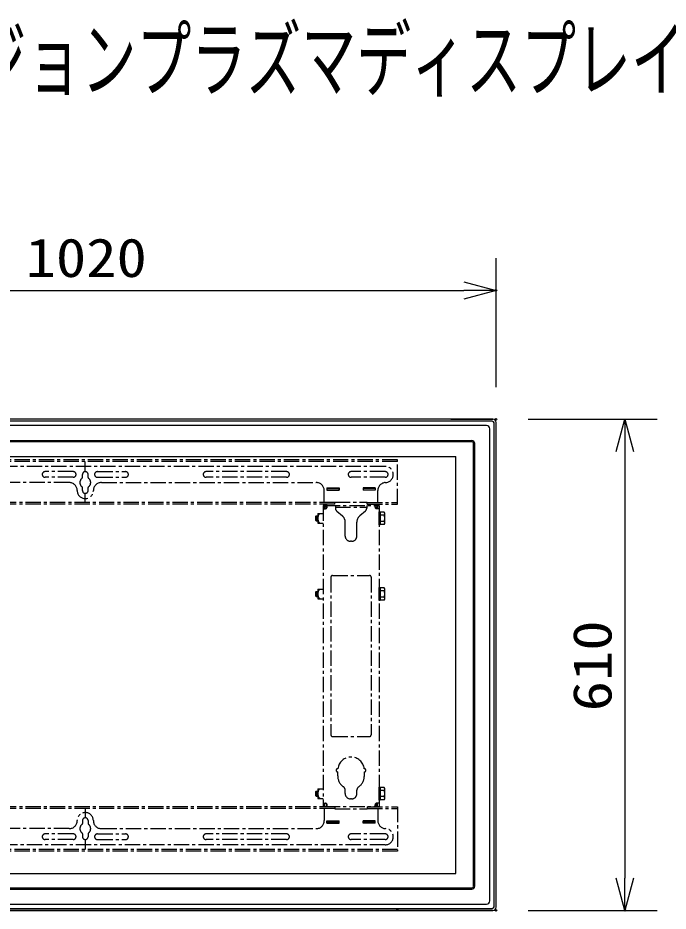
# Model space of a CAD drawing. Units: millimetres, scale not verified. Extents: x -63 to 63, y -57 to 57.
# Drawn here: x -22.4 to 18, y 1.9 to 57.4 of the extents above; entities that cross this region are included whole.
import ezdxf
from ezdxf.enums import TextEntityAlignment as Align

# ---------------------------------------------------------------- set-up
doc = ezdxf.new("R2010")
doc.units = ezdxf.units.MM
doc.header["$LTSCALE"] = 0.190236
doc.header["$PDMODE"] = 32
doc.header["$PDSIZE"] = 0.0951
doc.linetypes.add('CHAIN1', pattern=[8, 5, -1, 1, -1])
for name, color, linetype in [('0-0_GAIKEI', 1, 'Continuous'), ('0-2_SUNPO', 3, 'Continuous'), ('0-3_TOUROKU', 7, 'Continuous'), ('0-4_MOJI1', 2, 'Continuous')]:
    doc.layers.add(name, color=color, linetype=linetype)
doc.styles.add('ＭＳ ゴシック', font='')
doc.styles.get('ＭＳ ゴシック').set_extended_font_data('MS Gothic')

# ---------------------------------------------------------------- blocks, each defined once
blk = doc.blocks.new('_OPEN30')
at = {"layer": '0-3_TOUROKU'}
blk.add_line((0, 0), (-1, 0), dxfattribs=at)
blk.add_lwpolyline([(-1, 0.26795), (0, 0), (-1, -0.26795)], dxfattribs=at)

msp = doc.modelspace()

# ---------------------------------------------------------------- linework, layer by layer
at = {"layer": '0-0_GAIKEI', "color": 7}
for p, q in [((7.0953, 32.4716), (-43.5048, 32.4716)), ((4.4843, 32.4716), (-43.5048, 32.4716)), ((4.4843, 32.4716), (7.0953, 32.4716)), ((7.2953, 2.1716), (7.2953, 32.2716)), ((7.0953, 1.9716), (-43.5048, 1.9716)), ((-43.5048, 1.9716), (7.0953, 1.9716))]:
    msp.add_line(p, q, dxfattribs=at)
at = {"layer": '0-0_GAIKEI'}
for p, q in [((6.9892, 32.3655), (-43.3987, 32.3655)), ((6.7103, 32.0866), (-43.1198, 32.0866)), ((6.9103, 2.5566), (6.9103, 31.8866)), ((7.1892, 2.2777), (7.1892, 32.1655)), ((-42.2048, 31.1516), (5.7953, 31.1516)), ((5.7953, 31.0779), (-42.2048, 31.0779)), ((5.9016, 3.4716), (5.9016, 30.9716)), ((5.9753, 3.4716), (5.9753, 30.9716)), ((4.7953, 4.2716), (4.7953, 30.1716)), ((-41.2048, 4.2716), (4.7953, 4.2716)), ((-42.2048, 3.3653), (5.7953, 3.3653)), ((-42.2048, 3.2916), (5.7953, 3.2916)), ((-43.1198, 2.3566), (6.7103, 2.3566)), ((-43.3987, 2.0777), (6.9892, 2.0777))]:
    msp.add_line(p, q, dxfattribs=at)
at = {"layer": '0-0_GAIKEI', "linetype": 'CHAIN1'}
for p, q in [((1.1702, 29.9467), (-37.5798, 29.9467)), ((1.1702, 29.8467), (-37.5798, 29.8467)), ((0.4202, 29.5466), (-36.8297, 29.5466)), ((-18.2048, 29.2216), (-18.2048, 29.8467)), ((1.1702, 27.1964), (1.1702, 29.9467)), ((-18.9549, 29.2216), (-20.705, 29.2216)), ((-18.9549, 28.8716), (-20.705, 28.8716)), ((-18.3798, 28.859), (-18.3798, 29.0466)), ((-18.0298, 28.859), (-18.0298, 29.0466)), ((-17.4547, 29.2216), (-15.7046, 29.2216)), ((-17.4547, 28.8716), (-15.7046, 28.8716)), ((-5.7054, 29.2216), (-10.7058, 29.2216)), ((-5.7054, 28.8716), (-10.7058, 28.8716)), ((0.4202, 29.2216), (-1.705, 29.2216)), ((0.4202, 28.8716), (-1.705, 28.8716)), ((-19.2049, 28.5465), (-32.5419, 28.5465)), ((-17.2047, 28.5465), (-3.8677, 28.5465)), ((-18.3798, 28.0465), (-18.3798, 28.2341)), ((-18.2048, 27.2964), (-18.2048, 27.8715)), ((-18.0298, 28.0465), (-18.0298, 28.2341)), ((-3.3677, 27.2964), (-3.3677, 28.0465)), ((-3.2102, 28.2115), (-3.2102, 28.0615)), ((-3.2102, 28.2115), (-2.4501, 28.2115)), ((-3.2102, 28.0615), (-2.4501, 28.0615)), ((-3.2052, 28.1715), (-3.2052, 28.0615)), ((-3.2052, 28.1715), (-2.4551, 28.1715)), ((-3.2052, 28.0715), (-2.4551, 28.0715)), ((-2.4551, 28.1715), (-2.4551, 28.0615)), ((-2.4501, 28.2115), (-2.4501, 28.0615)), ((-0.1999, 28.2115), (-0.9599, 28.2115)), ((-0.9599, 28.2115), (-0.9599, 28.0615)), ((-0.1999, 28.0615), (-0.9599, 28.0615)), ((-0.2049, 28.1715), (-0.9549, 28.1715)), ((-0.9549, 28.1715), (-0.9549, 28.0615)), ((-0.2049, 28.0715), (-0.9549, 28.0715)), ((-0.2049, 28.1715), (-0.2049, 28.0615)), ((-0.1999, 28.2115), (-0.1999, 28.0615)), ((-0.0424, 27.2964), (-0.0424, 28.0476)), ((-2.7051, 27.2964), (-33.7045, 27.2964)), ((-2.7051, 27.1964), (-33.7045, 27.1964)), ((-3.2052, 27.1964), (-3.2052, 27.1714)), ((-2.7051, 27.3214), (-0.7049, 27.3214)), ((-2.7051, 27.1964), (-2.7051, 27.3214)), ((-0.7049, 27.1964), (-0.7049, 27.3214)), ((-0.7049, 27.2964), (1.1702, 27.2964)), ((-0.7049, 27.1964), (1.1702, 27.1964)), ((-0.2049, 27.1964), (-0.2049, 27.1714)), ((-3.3427, 27.1214), (-3.4427, 27.1214)), ((-3.4427, 27.1214), (-3.4427, 8.4219)), ((-3.4427, 26.9214), (-3.2927, 26.9214)), ((-3.3427, 27.1214), (-3.3427, 26.9214)), ((-3.3302, 27.1714), (-3.2052, 27.1714)), ((-3.3302, 26.9214), (-3.3302, 27.1714)), ((-3.3302, 27.1214), (-0.0799, 27.1214)), ((-3.1926, 27.0214), (-3.3302, 27.0214)), ((-3.2302, 27.1714), (-3.2302, 27.1214)), ((-3.1926, 27.0214), (-3.1926, 27.1214)), ((-2.6801, 27.1214), (-2.6801, 26.9614)), ((-2.6801, 27.0214), (-0.7299, 27.0214)), ((-2.5928, 26.7715), (-2.2422, 26.471)), ((-0.8172, 26.7715), (-1.1679, 26.471)), ((-0.7299, 27.1214), (-0.7299, 26.9614)), ((-0.2174, 27.0214), (-0.2174, 27.1214)), ((-0.2174, 27.0214), (-0.0799, 27.0214)), ((-0.0799, 27.1714), (-0.2049, 27.1714)), ((-0.1799, 27.1714), (-0.1799, 27.1214)), ((0.0326, 26.9214), (-0.1174, 26.9214)), ((-0.0799, 26.9214), (-0.0799, 27.1714)), ((-0.0674, 27.1214), (0.0326, 27.1214)), ((-0.0674, 27.1214), (-0.0674, 26.9214)), ((0.0326, 27.1214), (0.0326, 8.4219)), ((0.0326, 26.7214), (0.1126, 26.7214)), ((0.0326, 25.9213), (0.0326, 26.7214)), ((0.1126, 26.7214), (0.1126, 25.9213)), ((0.3586, 26.6966), (0.1126, 26.6966)), ((0.3877, 26.6464), (0.3586, 26.6966)), ((0.3877, 25.9963), (0.3877, 26.6464)), ((-3.8677, 26.4813), (-3.8877, 26.4613)), ((-3.8877, 26.1813), (-3.8877, 26.4613)), ((-3.8677, 26.1613), (-3.8877, 26.1813)), ((-3.8677, 26.4813), (-3.7677, 26.4813)), ((-3.8677, 26.1613), (-3.7677, 26.1613)), ((-3.8177, 26.1613), (-3.8177, 26.4813)), ((-3.7677, 26.6214), (-3.4427, 26.6214)), ((-3.7677, 26.6214), (-3.7677, 26.0213)), ((-2.0675, 25.2212), (-2.0675, 26.0927)), ((-1.3425, 25.2212), (-1.3425, 26.0927)), ((0.3586, 26.509), (0.1126, 26.509)), ((0.3586, 26.1337), (0.1126, 26.1337)), ((-3.7677, 26.0213), (-3.4427, 26.0213)), ((0.1126, 25.9213), (0.0326, 25.9213)), ((0.3586, 25.946), (0.1126, 25.946)), ((0.3586, 25.946), (0.3877, 25.9963)), ((-1.6675, 24.8962), (-1.7425, 24.8962)), ((-2.8551, 22.7721), (-0.5549, 22.7721)), ((-2.9551, 22.6721), (-2.9551, 12.8712)), ((-0.4549, 22.6721), (-0.4549, 12.8712)), ((-3.8677, 21.782), (-3.8877, 21.762)), ((-3.8877, 21.482), (-3.8877, 21.762)), ((-3.8677, 21.782), (-3.7677, 21.782)), ((-3.8177, 21.462), (-3.8177, 21.782)), ((-3.7677, 21.922), (-3.7677, 21.322)), ((-3.7677, 21.922), (-3.4427, 21.922)), ((0.0326, 21.2219), (0.0326, 22.022)), ((0.0326, 22.022), (0.1126, 22.022)), ((0.1126, 22.022), (0.1126, 21.2219)), ((0.3586, 21.9973), (0.1126, 21.9973)), ((0.3586, 21.8096), (0.1126, 21.8096)), ((0.3877, 21.947), (0.3586, 21.9973)), ((0.3877, 21.297), (0.3877, 21.947)), ((-3.8677, 21.462), (-3.8877, 21.482)), ((-3.8677, 21.462), (-3.7677, 21.462)), ((-3.7677, 21.322), (-3.4427, 21.322)), ((0.1126, 21.2219), (0.0326, 21.2219)), ((0.3586, 21.4343), (0.1126, 21.4343)), ((0.3586, 21.2467), (0.1126, 21.2467)), ((0.3586, 21.2467), (0.3877, 21.297)), ((-2.8551, 12.7712), (-0.5549, 12.7712)), ((-2.5301, 10.322), (-2.5301, 10.572)), ((-0.8799, 10.322), (-0.8799, 10.5718)), ((-3.7677, 9.522), (-3.4427, 9.522)), ((-3.7677, 9.522), (-3.7677, 8.9219)), ((-2.0675, 9.2219), (-2.0675, 9.4385)), ((-1.3425, 9.2219), (-1.3425, 9.4385)), ((0.0326, 9.622), (0.1126, 9.622)), ((0.0326, 8.8219), (0.0326, 9.622)), ((0.1126, 9.622), (0.1126, 8.8219)), ((0.3586, 9.5972), (0.1126, 9.5972)), ((0.3877, 9.547), (0.3586, 9.5972)), ((0.3877, 8.8969), (0.3877, 9.547)), ((-3.8677, 9.382), (-3.8877, 9.362)), ((-3.8877, 9.0819), (-3.8877, 9.362)), ((-3.8677, 9.0619), (-3.8877, 9.0819)), ((-3.8677, 9.382), (-3.7677, 9.382)), ((-3.8677, 9.0619), (-3.7677, 9.0619)), ((-3.8177, 9.0619), (-3.8177, 9.382)), ((-3.7677, 8.9219), (-3.4427, 8.9219)), ((-1.6675, 8.8969), (-1.7425, 8.8969)), ((0.3586, 9.4096), (0.1126, 9.4096)), ((0.3586, 9.0343), (0.1126, 9.0343)), ((0.3586, 8.8466), (0.3877, 8.8969)), ((-2.7051, 8.3969), (-33.7045, 8.3969)), ((-3.4427, 8.6219), (-3.2927, 8.6219)), ((-3.3427, 8.4219), (-3.4427, 8.4219)), ((-3.3427, 8.4219), (-3.3427, 8.6219)), ((-3.3302, 8.4219), (-3.3302, 8.6219)), ((-3.3302, 8.4219), (-0.0799, 8.4219)), ((-3.2302, 8.5999), (-3.2302, 8.4219)), ((-3.2052, 8.3969), (-3.2052, 8.4219)), ((-3.1926, 8.4219), (-3.1926, 8.5219)), ((-2.7051, 8.3969), (-2.7051, 8.2719)), ((-0.7049, 8.3969), (-0.7049, 8.2719)), ((-0.7049, 8.3969), (1.1702, 8.3969)), ((-0.2174, 8.4219), (-0.2174, 8.5219)), ((-0.2049, 8.3969), (-0.2049, 8.4219)), ((-0.1799, 8.5999), (-0.1799, 8.4219)), ((0.0326, 8.6219), (-0.1174, 8.6219)), ((-0.0799, 8.4219), (-0.0799, 8.6219)), ((-0.0674, 8.4219), (-0.0674, 8.6219)), ((-0.0674, 8.4219), (0.0326, 8.4219)), ((0.1126, 8.8219), (0.0326, 8.8219)), ((0.3586, 8.8466), (0.1126, 8.8466)), ((1.1702, 8.3969), (1.1702, 5.6466)), ((-2.7051, 8.2969), (-33.7045, 8.2969)), ((-18.2048, 8.2969), (-18.2048, 7.7218)), ((-3.3677, 8.2969), (-3.3677, 7.5468)), ((-2.7051, 8.2719), (-0.7049, 8.2719)), ((-0.7049, 8.2969), (1.1702, 8.2969)), ((-0.0424, 8.2969), (-0.0424, 7.5457)), ((-18.3798, 7.5468), (-18.3798, 7.3592)), ((-18.0298, 7.5468), (-18.0298, 7.3592)), ((-3.2102, 7.5318), (-2.4501, 7.5318)), ((-3.2102, 7.3818), (-3.2102, 7.5318)), ((-3.2102, 7.3818), (-2.4501, 7.3818)), ((-3.2052, 7.4218), (-3.2052, 7.5318)), ((-3.2052, 7.5218), (-2.4551, 7.5218)), ((-3.2052, 7.4218), (-2.4551, 7.4218)), ((-2.4551, 7.4218), (-2.4551, 7.5318)), ((-2.4501, 7.3818), (-2.4501, 7.5318)), ((-0.1999, 7.5318), (-0.9599, 7.5318)), ((-0.9599, 7.3818), (-0.9599, 7.5318)), ((-0.1999, 7.3818), (-0.9599, 7.3818)), ((-0.9549, 7.4218), (-0.9549, 7.5318)), ((-0.2049, 7.5218), (-0.9549, 7.5218)), ((-0.2049, 7.4218), (-0.9549, 7.4218)), ((-0.2049, 7.4218), (-0.2049, 7.5318)), ((-0.1999, 7.3818), (-0.1999, 7.5318)), ((-19.2049, 7.0467), (-32.5419, 7.0467)), ((-18.9549, 6.7217), (-20.705, 6.7217)), ((-18.3798, 6.7343), (-18.3798, 6.5467)), ((-18.0298, 6.7343), (-18.0298, 6.5467)), ((-17.4547, 6.7217), (-15.7046, 6.7217)), ((-17.2047, 7.0467), (-3.8677, 7.0467)), ((-5.7054, 6.7217), (-10.7058, 6.7217)), ((0.4202, 6.7217), (-1.705, 6.7217)), ((-18.9549, 6.3717), (-20.705, 6.3717)), ((-18.2048, 6.3717), (-18.2048, 5.7466)), ((-17.4547, 6.3717), (-15.7046, 6.3717)), ((-5.7054, 6.3717), (-10.7058, 6.3717)), ((0.4202, 6.3717), (-1.705, 6.3717)), ((1.1702, 5.7466), (-37.5798, 5.7466)), ((1.1702, 5.6466), (-37.5798, 5.6466)), ((0.4202, 6.0467), (-36.8297, 6.0467))]:
    msp.add_line(p, q, dxfattribs=at)
at = {"layer": '0-0_GAIKEI'}
msp.add_lwpolyline([(-41.2048, 4.2716), (-41.2048, 30.1716), (4.7953, 30.1716)], dxfattribs=at)
for centre, radius, start, end in [((6.9892, 32.1655), 0.2, 0, 90), ((6.7103, 31.8866), 0.2, 0, 90), ((5.7953, 30.9716), 0.18, 0, 90), ((5.7953, 30.9716), 0.1063, 0, 90), ((5.7953, 3.4716), 0.18, 270, 0), ((5.7953, 3.4716), 0.1063, 270, 0), ((6.7103, 2.5566), 0.2, 270, 0), ((6.9892, 2.2777), 0.2, 270, 0)]:
    msp.add_arc(centre, radius, start, end, dxfattribs=at)
at = {"layer": '0-0_GAIKEI', "color": 7}
for centre, start, end in [((7.0953, 32.2716), 0, 90), ((7.0953, 32.2716), 0, 90), ((7.0953, 2.1716), 270, 0), ((7.0953, 2.1716), 270, 0)]:
    msp.add_arc(centre, 0.2, start, end, dxfattribs=at)
at = {"layer": '0-0_GAIKEI', "linetype": 'CHAIN1'}
for centre, radius, start, end in [((0.4202, 29.0466), 0.5, 270, 90), ((-20.705, 29.0466), 0.175, 90, 270), ((-18.9549, 29.0466), 0.175, 270, 90), ((-18.4298, 28.859), 0.05, 305.76171, 0), ((-18.2048, 29.0466), 0.175, 0, 180), ((-17.9798, 28.859), 0.05, 180, 234.23829), ((-17.4547, 29.0466), 0.175, 90, 270), ((-15.7046, 29.0466), 0.175, 270, 90), ((-10.7058, 29.0466), 0.175, 90, 270), ((-5.7054, 29.0466), 0.175, 270, 90), ((-1.705, 29.0466), 0.175, 90, 270), ((0.4202, 29.0466), 0.175, 270, 90), ((-19.2049, 28.0465), 0.5, 0, 90), ((-18.2048, 28.5465), 0.335, 125.76171, 234.23829), ((-18.2048, 28.5465), 0.335, 305.76171, 54.23829), ((-17.2047, 28.0465), 0.5, 90, 180), ((-3.8677, 28.0465), 0.5, 0, 90), ((0.4577, 28.0476), 0.5, 94.30122, 180), ((-18.2048, 28.0465), 0.5, 180, 0), ((-18.4298, 28.2341), 0.05, 0, 54.23829), ((-18.2048, 28.0465), 0.175, 180, 0), ((-17.9798, 28.2341), 0.05, 125.76171, 180), ((-3.2927, 27.0214), 0.1, 270, 0), ((-2.4301, 26.9614), 0.25, 180, 229.39871), ((-0.9799, 26.9614), 0.25, 310.60129, 0), ((-0.1174, 27.0214), 0.1, 180, 270), ((0.2215, 26.6028), 0.1661, 325.61575, 34.38425), ((-3.3427, 26.3213), 0.425, 135.09913, 225.05945), ((-2.5676, 26.0913), 0.5, 0, 49.39871), ((-0.8424, 26.0913), 0.5, 130.60129, 180), ((-0.2334, 26.3213), 0.621, 342.41205, 17.58795), ((0.2215, 26.0399), 0.1661, 325.61575, 34.38425), ((-1.7425, 25.2212), 0.325, 180, 270), ((-1.6675, 25.2212), 0.325, 270, 0), ((-2.8551, 22.6721), 0.1, 90, 180), ((-0.5549, 22.6721), 0.1, 0, 90), ((-3.3427, 21.622), 0.425, 135.09913, 225.05945), ((0.2215, 21.9035), 0.1661, 325.61575, 34.38425), ((-0.2334, 21.622), 0.621, 342.41205, 17.58795), ((0.2215, 21.3405), 0.1661, 325.61575, 34.38425), ((-2.8551, 12.8712), 0.1, 180, 270), ((-0.5549, 12.8712), 0.1, 270, 0), ((-1.705, 10.6721), 0.8251, 6.96826, 173.02642), ((-2.5298, 10.6721), 0.1003, 86.66037, 269.85246), ((-0.8802, 10.6721), 0.1003, 270.14754, 93.33963), ((-1.705, 10.322), 0.8251, 180, 235.26599), ((-1.705, 10.322), 0.8251, 304.73401, 0), ((-3.3427, 9.2219), 0.425, 135.09913, 225.05945), ((-2.3176, 9.4385), 0.25, 0, 55.26599), ((-1.0925, 9.4385), 0.25, 124.73401, 180), ((0.2215, 9.5034), 0.1661, 325.61575, 34.38425), ((-1.7425, 9.2219), 0.325, 180, 270), ((-1.6675, 9.2219), 0.325, 270, 0), ((-0.2334, 9.2219), 0.621, 342.41205, 17.58795), ((0.2215, 8.9405), 0.1661, 325.61575, 34.38425), ((-3.2927, 8.5219), 0.1, 0, 90), ((-0.1174, 8.5219), 0.1, 90, 180), ((-18.2048, 7.5468), 0.5, 0, 180), ((-19.2049, 7.5468), 0.5, 270, 0), ((-18.2048, 7.0467), 0.335, 125.76171, 234.23829), ((-18.4298, 7.3592), 0.05, 305.76171, 0), ((-18.2048, 7.5468), 0.175, 0, 180), ((-17.9798, 7.3592), 0.05, 180, 234.23829), ((-18.2048, 7.0467), 0.335, 305.76171, 54.23829), ((-17.2047, 7.5468), 0.5, 180, 270), ((-3.8677, 7.5468), 0.5, 270, 0), ((0.4577, 7.5457), 0.5, 180, 265.69878), ((-20.705, 6.5467), 0.175, 90, 270), ((-18.9549, 6.5467), 0.175, 270, 90), ((-18.4298, 6.7343), 0.05, 0, 54.23829), ((-17.9798, 6.7343), 0.05, 125.76171, 180), ((-17.4547, 6.5467), 0.175, 90, 270), ((-15.7046, 6.5467), 0.175, 270, 90), ((-10.7058, 6.5467), 0.175, 90, 270), ((-5.7054, 6.5467), 0.175, 270, 90), ((-1.705, 6.5467), 0.175, 90, 270), ((0.4202, 6.5467), 0.5, 270, 90), ((0.4202, 6.5467), 0.175, 270, 90), ((-18.2048, 6.5467), 0.175, 180, 0)]:
    msp.add_arc(centre, radius, start, end, dxfattribs=at)
at = {"layer": '0-2_SUNPO'}
for p, q in [((7.2953, 34.4782), (7.2953, 42.4782)), ((-41.7048, 40.4782), (5.2953, 40.4782)), ((9.2993, 32.4716), (17.2993, 32.4716)), ((15.2993, 30.4716), (15.2993, 3.9716)), ((9.2993, 1.9716), (17.2993, 1.9716))]:
    msp.add_line(p, q, dxfattribs=at)
at = {"layer": '0-3_TOUROKU'}
msp.add_point((1.1702, 2.0444), dxfattribs=at)
at = {"layer": '0-4_MOJI1', "color": 7}
for p in [(7.2953, 40.4782), (7.2953, 32.4782), (7.2993, 32.4716), (7.2993, 1.9716), (15.2993, 1.9716)]:
    msp.add_point(p, dxfattribs=at)

# ---------------------------------------------------------------- block references
at = {"layer": '0-2_SUNPO', "xscale": 2, "yscale": 2}
msp.add_blockref('_OPEN30', (7.2953, 40.4782), dxfattribs=at)
for p, rotation in [((15.2993, 32.4716), 90), ((15.2993, 1.9716), 270)]:
    msp.add_blockref('_OPEN30', p, dxfattribs=dict(at, rotation=rotation))

# ---------------------------------------------------------------- texts
at = {"layer": '0-2_SUNPO', "style": 'ＭＳ ゴシック', "width": 1.15}
msp.add_text('1020', height=2.406, dxfattribs=at).set_placement((-21.9121, 40.5877), align=Align.BOTTOM_LEFT)
msp.add_text('610', height=2.406, rotation=90, dxfattribs=at).set_placement((15.1897, 14.3344), align=Align.BOTTOM_LEFT)
at = {"layer": '0-4_MOJI1', "style": 'ＭＳ ゴシック', "width": 0.65}
msp.add_text('ハイビジョンプラズマディスプレイ壁掛け金具付（角度可変型）', height=3.848, dxfattribs=at).set_placement((-35.5001, 51.7599), align=Align.BOTTOM_LEFT)

doc.saveas('drawing.dxf')
